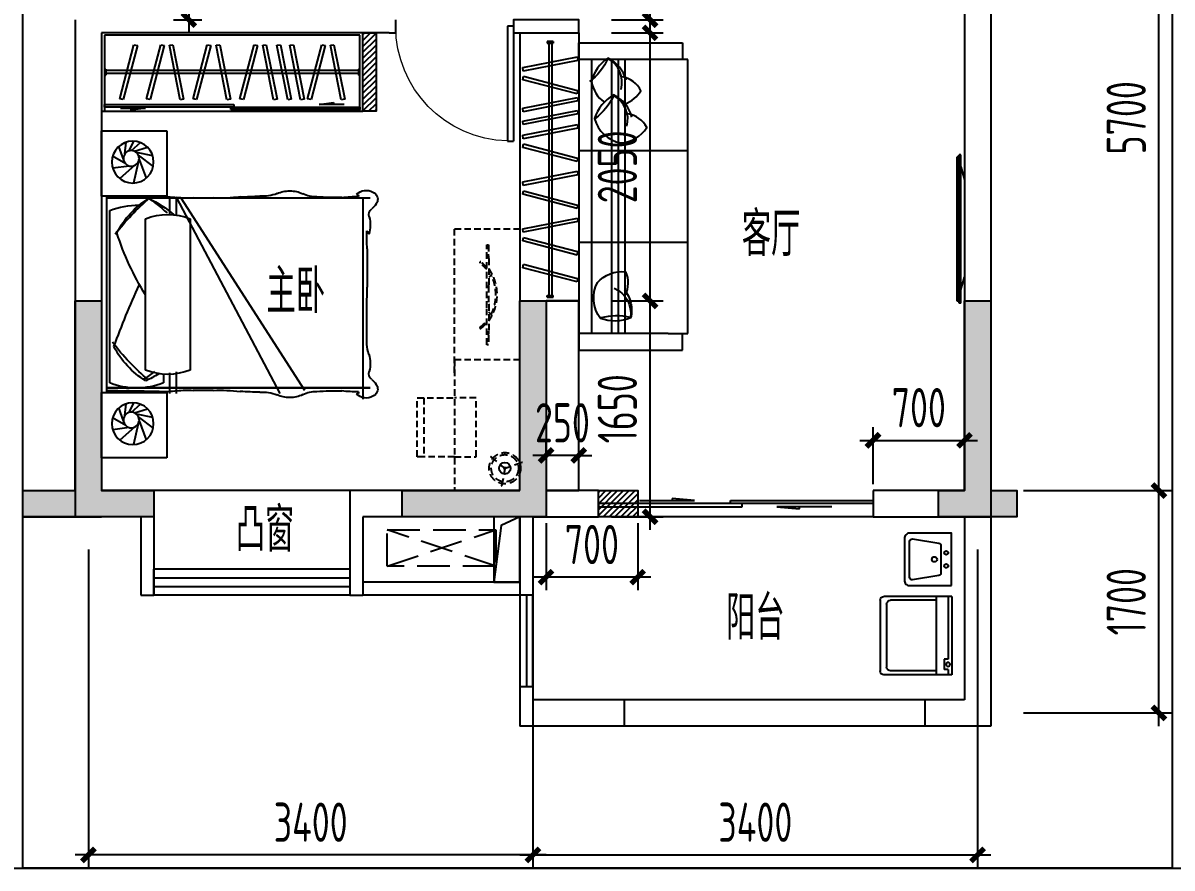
# Model space of a CAD drawing. Header units: millimetres. Extents: x -114775 to 80892, y -123028 to 12078.
# Drawn here: x -600 to 8186, y -20395 to -13935 of the extents above; entities that cross this region are included whole.
import ezdxf

# ---------------------------------------------------------------- set-up
doc = ezdxf.new("R2010")
doc.units = ezdxf.units.MM
doc.header["$LTSCALE"] = 1000
doc.linetypes.add('1', pattern=[0.375, 0.25, -0.125])
doc.linetypes.add('DASH', pattern=[0.35, 0.25, -0.1])
doc.layers.get('0').update_dxf_attribs({"linetype": 'CONTINUOUS'})
doc.layers.get('Defpoints').update_dxf_attribs({"color": 6, "linetype": 'CONTINUOUS'})
for name, color, linetype in [('!PboFF-Lamps', 9, 'CONTINUOUS'), ('0p-洞填充', 1, 'CONTINUOUS'), ('A-Lvtry', 5, 'CONTINUOUS'), ('A-洞口', 105, 'CONTINUOUS'), ('A-看线', 105, 'CONTINUOUS'), ('A-空调室外机', 5, 'DASH'), ('AE-FLOR', 151, 'CONTINUOUS'), ('DIM', 3, 'CONTINUOUS'), ('P-Furniture(活动家具)', 134, 'CONTINUOUS'), ('PUB_HATCH', 8, 'CONTINUOUS'), ('PUB_TEXT', 7, 'CONTINUOUS'), ('WALL', 2, 'CONTINUOUS'), ('WINDOW', 4, 'CONTINUOUS'), ('剪力墙', 6, 'CONTINUOUS'), ('家具', 8, 'CONTINUOUS'), ('栏杆', 142, 'CONTINUOUS')]:
    doc.layers.add(name, color=color, linetype=linetype)
doc.layers.add('A-FUR', color=8, linetype='CONTINUOUS', plot=False)
doc.styles.get("Standard").update_dxf_attribs({"font": 'tssdeng.shx', "bigfont": 'tssdchn.shx'})
doc.styles.add('ZZ', font='tssdeng.shx', dxfattribs={"width": 0.7, "bigfont": 'tssdchn.shx'})
doc.dimstyles.new('TSSD_100_100', dxfattribs={"dimtxt": 300, "dimasz": 100, "dimexe": 100, "dimexo": 250, "dimgap": 100, "dimtad": 1, "dimdec": 0, "dimzin": 0, "dimdsep": 46, "dimtxsty": 'ZZ', "dimblk": 'ARCHTICK', "dimcen": 0, "dimdle": 100, "dimclrd": 256, "dimclrt": 7, "dimadec": 0, "dimazin": 0, "dimtfac": 1, "dimtdec": 0, "dimtix": 1, "dimtmove": 2, "dimatfit": 3, "dimfxl": 0, "dimtolj": 1, "dimtzin": 0, "dimarcsym": 0})
pattern_1 = [(45, (-2408135.977, -1080309.134), (-22.4506403, 22.4506403), [])]

# ---------------------------------------------------------------- blocks, each defined once
blk = doc.blocks.new('u5g')
at = {"color": 8, "linetype": 'DASH', "ltscale": 20}
for p, q in [((28966, -300), (28976, -300)), ((28976, -300), (28976, -350)), ((30651, -300), (30641, -300)), ((30641, -300), (30641, -350)), ((28966, -350), (28976, -350)), ((30641, -312.5), (28976, -312.5)), ((30641, -337.5), (28976, -337.5)), ((30651, -350), (30641, -350))]:
    blk.add_line(p, q, dxfattribs=at)
at = {"color": 8, "ltscale": 20}
for p, q in [((30380.9, -595), (30476, -576.1)), ((30546.1, -595), (30380.9, -595)), ((30476, -576.1), (30476, -595)), ((29071, -623), (29236.1, -623)), ((29236.1, -623), (29141.1, -641.9)), ((29141.1, -641.9), (29141.1, -623))]:
    blk.add_line(p, q, dxfattribs=at)
at = {"linetype": 'DASH', "ltscale": 20}
for points in [[(30671, 0), (28946, 0), (28946, -650), (30671, -650)], [(28966, -595), (29818.5, -595), (29818.5, -615), (28966, -615)], [(29798.5, -615), (30651, -615), (30651, -635), (29798.5, -635)]]:
    blk.add_lwpolyline(points, close=True, dxfattribs=at)
blk.add_lwpolyline([(30651, -650), (30651, -20), (28966, -20), (28966, -650)], dxfattribs=at)
at = {"color": 8, "linetype": 'DASH', "ltscale": 20}
for points in [[(29066.6, -547.7), (29160.1, -99.8), (29183.1, -104.6), (29089.6, -552.5)], [(29243.3, -547.7), (29336.9, -99.8), (29359.9, -104.6), (29266.3, -552.5)], [(29464.6, -554.1), (29393.8, -102.1), (29417, -98.4), (29487.8, -550.4)], [(29550.7, -547.7), (29644.2, -99.8), (29667.2, -104.6), (29573.7, -552.5)], [(29773.7, -554.1), (29702.9, -102.1), (29726.1, -98.4), (29796.9, -550.4)], [(29859.8, -547.7), (29953.3, -99.8), (29976.3, -104.6), (29882.8, -552.5)], [(30081.1, -554.1), (30010.3, -102.1), (30033.5, -98.4), (30104.3, -550.4)], [(30174.3, -554.1), (30103.5, -102.1), (30126.7, -98.4), (30197.5, -550.4)], [(30259.9, -554.1), (30189.1, -102.1), (30212.3, -98.4), (30283.1, -550.4)], [(30306, -547.7), (30399.5, -99.8), (30422.5, -104.6), (30329, -552.5)], [(30527.3, -554.1), (30456.5, -102.1), (30479.7, -98.4), (30550.5, -550.4)]]:
    blk.add_lwpolyline(points, close=True, dxfattribs=at)
blk = doc.blocks.new('床-次')
for p, q in [((0, 1250), (-500, 1250)), ((-500, 1250), (-500, 750)), ((0, 750), (0, 1250)), ((-230.3, 1099.5), (-298, 1160.7)), ((-211.2, 1097.1), (-246.7, 1171.4)), ((-179.1, 1074.2), (-189.7, 1163.7)), ((-281.6, 1064.1), (-395.4, 976.5)), ((-264.8, 1087), (-391.3, 1061.6)), ((-251.5, 1094.8), (-351.2, 1125.9)), ((-185.3, 997.5), (-85.7, 1056.5)), ((-168.5, 1032.8), (-133.7, 1131.8)), ((-287.6, 1032.1), (-341.4, 888.3)), ((-279.8, 1009.2), (-244.4, 851.5)), ((-253.8, 985.3), (-140.1, 886)), ((-212.8, 981.5), (-86.3, 964.7)), ((-40, 738.5), (-2054.4, 738.5)), ((-40, 738.5), (-2054.4, 738.5)), ((-1999.7, 738.5), (-1999.7, -801.2)), ((-608.2, 738.5), (-1552.4, -732.5)), ((-575.1, 738.5), (-1363.6, -758.2)), ((-570.6, 738.5), (-570.6, 606)), ((-519.8, 738.5), (-519.8, 615.5)), ((-500, 750), (0, 750)), ((-40, -750), (-40, 750)), ((-40, 750), (0, 750)), ((0, 750), (0, -750)), ((-63, -675.7), (-63, 640.9)), ((-678.3, 577.3), (-678.3, -578.2)), ((-336.3, -578.2), (-336.3, 577.3)), ((-570.6, -590.9), (-570.6, -758.2)), ((-519.8, -600.4), (-519.8, -758.2)), ((-473.4, -610.8), (-473.4, -675.7)), ((-40, -711.5), (-2054.4, -711.5)), ((-40, -715.5), (-2054.4, -715.5)), ((0, -750), (-500, -750)), ((-500, -750), (-500, -1250)), ((0, -750), (-40, -750)), ((0, -1250), (0, -750)), ((-251.5, -905.2), (-351.2, -874.1)), ((-230.3, -900.5), (-298, -839.3)), ((-211.2, -902.9), (-246.7, -828.6)), ((-179.1, -925.8), (-189.7, -836.3)), ((-168.5, -967.2), (-133.7, -868.2)), ((-281.6, -935.9), (-395.4, -1023.5)), ((-264.8, -913), (-391.3, -938.4)), ((-185.3, -1002.5), (-85.7, -943.5)), ((-287.6, -967.9), (-341.4, -1111.7)), ((-279.8, -990.8), (-244.4, -1148.5)), ((-253.8, -1014.7), (-140.1, -1114)), ((-212.8, -1018.5), (-86.3, -1035.3)), ((-500, -1250), (0, -1250))]:
    blk.add_line(p, q)
for centre, radius in [((-239.3, 1011.5), 160), ((-228.1, 1039.5), 60), ((-239.3, -988.5), 160), ((-228.1, -960.5), 60)]:
    blk.add_circle(centre, radius)
for centre, radius, start, end in [((-2025.4, 689.2), 106, 45.78413, 118.72126), ((-1447.1, 581), 209.9, 87.96316, 116.12762), ((-1430.8, 599), 192, 63.04698, 92.64916), ((-2050.6, 726), 61.8, 114.65516, 197.05817), ((-1983, 763.6), 138.4, 203.70607, 231.95597), ((-1950.6, 749.2), 16, 93.39574, 183.44183), ((-1965.7, -466.9), 1215.2, 83.96781, 90.04075), ((-1770.2, 1899.8), 1160.2, 266.64954, 276.11997), ((-1636.1, 955.2), 209.3, 267.15615, 297.45765), ((-1225.8, 1105.3), 355.3, 250.60635, 272.32801), ((-1221.3, -1525.3), 2275.6, 85.96877, 89.74947), ((-909.2, 2045.3), 1309.4, 263.33019, 272.35813), ((-778.2, -773.7), 1512.6, 87.0776, 92.9224), ((-655.9, 1541.2), 805.5, 266.782, 275.59148), ((-480.7, 163.8), 583.8, 86.03666, 99.53314), ((-58.4, 47), 749.3, 113.83469, 131.46224), ((532.5, -530), 1548.8, 124.57489, 131.88808), ((-774.9, -20652.4), 21401.2, 88.49238, 89.10433), ((-1546.8, -636.7), 1810.6, 37.31306, 49.42063), ((-689.8, 185.7), 637.9, 26.40883, 59.00025), ((-160, -2198.1), 2939.9, 87.66163, 91.01156), ((-2098.3, 610.2), 53.6, 340.23108, 55.86441), ((-268.2, 142.5), 539, 67.62117, 92.10241), ((-1819.9, 531), 236, 164.99871, 197.18078), ((-507.3, 161.9), 449.1, 67.62117, 112.37883), ((-2002.9, 452.2), 43.4, 129.07345, 167.94605), ((-2962.5, 430.3), 933.9, 354.95264, 3.41649), ((-2185.6, 1136.9), 2172.2, 328.3558, 342.10444), ((5743.4, 272.5), 7776, 179.44258, 181.07566), ((-1219.9, 79.3), 812.7, 176.67233, 181.72422), ((-9950.5, -199.5), 7922.3, 358.6733, 1.8401), ((-7673.2, -3224.4), 8087.9, 20.45865, 24.04845), ((-2329.2, -362.3), 299.6, 341.30518, 356.04213), ((-1523.8, 732.7), 1810.6, 309.96455, 322.68694), ((-666.8, -113.7), 637.9, 300.99975, 333.59117), ((-1819.9, -528), 236, 162.81922, 195.00129), ((-2098.3, -607.2), 53.6, 304.13559, 19.76892), ((-507.3, -162.9), 449.1, 247.62117, 292.37883), ((-35.4, 25), 749.3, 237.46377, 246.16531), ((555.5, 626), 1548.8, 231.63721, 235.42511), ((-1983, -760.6), 138.4, 128.04403, 156.29393), ((-268.2, -177.3), 539, 247.62117, 292.37883), ((-2050.6, -723), 61.8, 162.94183, 245.34484), ((-2025.4, -686.2), 106, 241.27874, 314.21587), ((-1950.6, -746.2), 16, 176.55817, 266.60426), ((-1965.7, 469.9), 1215.2, 269.95925, 276.03219), ((-1770.2, -1896.8), 1160.2, 83.88003, 93.35046), ((-1636.1, -952.2), 209.3, 62.54235, 92.84385), ((-1447.1, -578), 209.9, 243.87238, 272.03684), ((-1430.8, -596), 192, 267.35084, 296.95302), ((-1225.8, -1102.3), 355.3, 87.67199, 109.39365), ((-1221.3, 1528.3), 2275.6, 270.25053, 274.03123), ((-909.2, -2042.3), 1309.4, 87.64187, 96.66981), ((-778.2, 776.7), 1512.6, 267.0776, 272.9224), ((-655.9, -1538.2), 805.5, 84.40852, 93.218), ((-480.7, -160.8), 583.8, 260.46686, 273.96334), ((-774.9, 20655.4), 21401.2, 270.89567, 271.50762), ((-160, 2201.1), 2939.9, 268.98844, 272.33837)]:
    blk.add_arc(centre, radius, start, end)
at = {"text_generation_flag": 4, "width": 0.8, "flags": 9}
for tag, p in [('XSIZE', (-239.3, 1011.5)), ('YSIZE', (-239.3, 1011.5)), ('XSIZE', (-239.3, -988.5)), ('YSIZE', (-239.3, -988.5))]:
    blk.add_attdef(tag, p, '', height=0.5, rotation=180, dxfattribs=at)
blk = doc.blocks.new('ktswaj')
at = {"linetype": 'DASH'}
blk.add_lwpolyline([(15990.1, 179082.6), (15990.1, 178253.3), (16268.4, 178253.3), (16268.4, 179082.6)], close=True, dxfattribs=at)
for points in [[(15990.1, 179082.6), (16268.4, 178253.3)], [(15990.1, 178253.3), (16268.4, 179082.6)]]:
    blk.add_lwpolyline(points, dxfattribs=at)
blk = doc.blocks.new('32Y54')
at = {"linetype": 'DASH', "ltscale": 20}
for p, q in [((-6926.5, 151563.5), (-6926.5, 152666.1)), ((-6911.2, 152666.1), (-6926.5, 152666.1)), ((-6911.2, 151548.5), (-6911.2, 152682.5)), ((-6911.2, 151548.5), (-6911.2, 152682.5)), ((-6896.2, 152682.5), (-6911.2, 152682.5)), ((-6896.2, 151548.5), (-6896.2, 152682.5)), ((-6896.2, 152590), (-6868.9, 152491.4)), ((-6868.9, 152491.4), (-6868.9, 151747.1)), ((-6896.2, 151648.5), (-6868.9, 151747.1)), ((-6896.2, 151548.5), (-6911.2, 151548.5))]:
    blk.add_line(p, q, dxfattribs=at)
at = {"linetype": 'ByBlock', "ltscale": 20}
blk.add_line((-6911.2, 151563.5), (-6926.5, 151563.5), dxfattribs=at)
blk = doc.blocks.new('__附着_A10-SGT-95户型_TEN24QEP_设计区$0$A-Toilet-9')
for p, q in [((-270, 550), (270, 550)), ((-300, 0), (-300, 520)), ((-270, 120), (-270, 470)), ((-240, 500), (240, 500)), ((270, 120), (270, 470)), ((300, 0), (300, 520)), ((-300, 120), (300, 120)), ((-300, 30), (180, 30)), ((-300, 0), (300, 0)), ((180, 60), (260, 60)), ((180, 30), (180, 60)), ((260, 30), (260, 60)), ((260, 30), (300, 30))]:
    blk.add_line(p, q)
blk.add_circle((220, 30), 15)
for centre, start, end in [((-270, 520), 90, 180), ((270, 520), 0, 90), ((-240, 470), 90, 180), ((240, 470), 0, 90)]:
    blk.add_arc(centre, 30, start, end)
blk = doc.blocks.new('__附着_A10-SGT-95户型_TEN24QEP_设计区$0$A-Kitchen-9')
at = {"ltscale": 0.6}
blk.add_line((400, -320), (400, 0), dxfattribs=at)
blk.add_lwpolyline([(400, 0), (0, 0), (0, -320, 0.414214), (40, -360), (360, -360, 0.414214), (400, -320)], format="xyb", dxfattribs=at)
blk.add_lwpolyline([(400, 0), (0, 0), (0, -320, 0.414214), (40, -360), (360, -360, 0.414214), (400, -320)], format="xyb", dxfattribs=at)
blk.add_lwpolyline([(322.8, -96.7), (356.1, -296.7, -0.463455), (336.4, -320), (63.6, -320, -0.463455), (43.9, -296.7), (77.2, -96.7, -0.366629), (96.9, -80), (303.1, -80, -0.366629)], format="xyb", close=True, dxfattribs=at)
blk.add_lwpolyline([(322.8, -96.7), (356.1, -296.7, -0.463455), (336.4, -320), (63.6, -320, -0.463455), (43.9, -296.7), (77.2, -96.7, -0.366629), (96.9, -80), (303.1, -80, -0.366629)], format="xyb", close=True, dxfattribs=at)
for centre, radius in [((150, -40), 15), ((250, -40), 15), ((200, -130), 20)]:
    blk.add_circle(centre, radius, dxfattribs=at)
blk = doc.blocks.new('$DorLib2D$00000131')
at = {"color": 0, "linetype": 'Continuous'}
for p, q in [((0.15, 0.125), (0.2319, 0.1973)), ((0.2319, 0.1973), (0.2319, 0.125)), ((-0.5, 0.125), (-0.5, 0)), ((0.0192, 0.125), (-0.5, 0.125)), ((0.0192, 0), (0.0192, 0.125)), ((0.35, 0.125), (0.15, 0.125)), ((-0.5, 0), (0.0192, 0)), ((-0.024, 0), (0.5, 0)), ((-0.024, -0.125), (-0.024, 0)), ((0.5, 0), (0.5, -0.125)), ((-0.35, -0.125), (-0.15, -0.125)), ((-0.2319, -0.1973), (-0.2319, -0.125)), ((-0.15, -0.125), (-0.2319, -0.1973)), ((0.5, -0.125), (-0.024, -0.125))]:
    blk.add_line(p, q, dxfattribs=at)
blk = doc.blocks.new('$TCHSYS$WIN2D')
for p, q in [((-0.5, 0.5), (0.5, 0.5)), ((-0.5, 0.5), (-0.5, -0.5)), ((0.5, 0.5), (0.5, -0.5)), ((0.5, 0.1667), (-0.5, 0.1667)), ((0.5, -0.1667), (-0.5, -0.1667)), ((-0.5, -0.5), (0.5, -0.5))]:
    blk.add_line(p, q)
blk = doc.blocks.new('$DorLib2D$00000001')
for p, q in [((0.45, 0.975), (0.5, 0.975)), ((0.45, 0), (0.45, 0.975)), ((0.5, 0), (0.5, 0.975)), ((0.5, 0), (0.45, 0))]:
    blk.add_line(p, q)
at = {"lineweight": 13}
blk.add_arc((0.475, 0), 0.975, 91.46928, 180, dxfattribs=at)
blk = doc.blocks.new('!pboFF-Reading lamp-H_W_L-T-01')
at = {"linetype": '1', "ltscale": 0.2}
blk.add_wipeout([(-78.8, -61.6), (-75.8, -65.2), (-74.1, -67.1), (-71.9, -69.5), (-70.1, -71.3), (-67.4, -73.9), (-65.5, -75.5), (-63.7, -77.1), (-54.2, -84), (-54.2, -84), (-40.3, -91.5), (-33.3, -94.3), (-25.5, -96.7), (-18, -98.4), (-9.2, -99.6), (0, -100), (7.1, -99.7), (17.7, -98.4), (26.7, -96.4), (34.7, -93.8), (42.5, -90.5), (50.8, -86.1), (58.1, -81.4), (69.1, -72.3), (74.8, -66.4), (79.3, -61), (85.6, -51.7), (92.7, -37.5), (95.8, -28.6), (97.4, -22.7), (99.6, -9.4), (100, 0), (99.5, 9.8), (97.8, 20.9), (95.5, 29.8), (92.5, 38.1), (89.1, 45.4), (79.4, 60.8), (68.7, 72.6), (61.2, 79.1), (50.8, 86.1), (36.9, 92.9), (28.1, 96), (16.5, 98.6), (9.6, 99.5), (-13.9, 99), (-21.4, 97.7), (-21.4, 97.7), (-32.7, 94.5), (-40.5, 91.4), (-49, 87.2), (-54.1, 84.1), (-62.7, 77.9), (-77, 63.8), (-82.8, 56), (-87, 49.3), (-90.6, 42.3), (-94.5, 32.8), (-97.9, 20.6), (-99.7, 7.4), (-100, 0), (-99.3, -12), (-98.4, -18), (-96.4, -26.5), (-93.7, -35), (-89.1, -45.4)], dxfattribs=at).dxf.layer = '家具'
at = {"layer": '!PboFF-Lamps'}
blk.add_circle((0, 0), 36.7, dxfattribs=at)
at = {"layer": '家具', "linetype": '1', "ltscale": 0.2}
for p, q in [((4.4, -7.7), (-62, 107.4)), ((4.4, 7.7), (-61.5, -106.5)), ((-8.9, 0), (123.2, 0))]:
    blk.add_line(p, q, dxfattribs=at)
at = {"layer": '家具', "const_width": 4.44}
for points in [[(-47.8, 82.8), (-61.4, 106.3)], [(94.8, 0), (121.9, 0)], [(-47.3, -81.9), (-60.8, -105.4)]]:
    blk.add_lwpolyline(points, dxfattribs=at)
at = {"layer": '家具', "linetype": '1', "ltscale": 0.2}
for radius in [100, 86.7]:
    blk.add_circle((0, 0), radius, dxfattribs=at)
blk = doc.blocks.new('_ArchTick')
at = {"color": 0, "linetype": 'ByBlock', "const_width": 0.4}
blk.add_lwpolyline([(-0.5, -0.5), (0.5, 0.5)], dxfattribs=at)
blk = doc.blocks.new('*D69')
at = {"layer": '0p-洞填充', "color": 0, "lineweight": -2}
for p, q in [((3400, -17758.9), (3400, -18272.2)), ((4100.5, -17758.9), (4100.5, -18272.2))]:
    blk.add_line(p, q, dxfattribs=at)
at = {"layer": '0p-洞填充', "lineweight": -2}
blk.add_line((4200.5, -18172.2), (3300, -18172.2), dxfattribs=at)
at = {"layer": 'Defpoints', "color": 0}
for p in [(3400, -17508.9), (4100.5, -17508.9), (3400, -18172.2)]:
    blk.add_point(p, dxfattribs=at)
at = {"layer": '0p-洞填充', "lineweight": -2, "xscale": 100, "yscale": 100, "zscale": 100, "rotation": 180}
blk.add_blockref('_ArchTick', (3400, -18172.2), dxfattribs=at)
at = {"layer": '0p-洞填充', "lineweight": -2, "xscale": 100, "yscale": 100, "zscale": 100}
blk.add_blockref('_ArchTick', (4100.5, -18172.2), dxfattribs=at)
at = {"layer": '0p-洞填充', "color": 7, "insert": (3750.2, -17922.2), "char_height": 300, "attachment_point": 5, "style": 'ZZ'}
blk.add_mtext('\\A1;700', dxfattribs=at)
blk = doc.blocks.new('*D70')
at = {"layer": '0p-洞填充', "color": 0, "lineweight": -2}
for p, q in [((5900, -17459.8), (5900, -17025.8)), ((6600, -17459.8), (6600, -17025.8))]:
    blk.add_line(p, q, dxfattribs=at)
at = {"layer": '0p-洞填充', "lineweight": -2}
blk.add_line((5800, -17125.8), (6700, -17125.8), dxfattribs=at)
at = {"layer": 'Defpoints', "color": 0}
for p in [(6600, -17125.8), (5900, -17709.8), (6600, -17709.8)]:
    blk.add_point(p, dxfattribs=at)
at = {"layer": '0p-洞填充', "lineweight": -2, "xscale": 100, "yscale": 100, "zscale": 100, "rotation": 180}
blk.add_blockref('_ArchTick', (5900, -17125.8), dxfattribs=at)
at = {"layer": '0p-洞填充', "lineweight": -2, "xscale": 100, "yscale": 100, "zscale": 100}
blk.add_blockref('_ArchTick', (6600, -17125.8), dxfattribs=at)
at = {"layer": '0p-洞填充', "color": 7, "insert": (6250, -16875.8), "char_height": 300, "attachment_point": 5, "style": 'ZZ'}
blk.add_mtext('\\A1;700', dxfattribs=at)
blk = doc.blocks.new('*D71')
at = {"layer": 'Defpoints', "color": 0}
for p in [(3650, -16059.8), (4195.2, -16059.8), (3650, -17709.8)]:
    blk.add_point(p, dxfattribs=at)
at = {"layer": 'DIM', "lineweight": -2}
blk.add_line((4195.2, -17809.8), (4195.2, -15959.8), dxfattribs=at)
at = {"layer": 'DIM', "color": 0, "lineweight": -2}
for p, q in [((3900, -16059.8), (4295.2, -16059.8)), ((3900, -17709.8), (4295.2, -17709.8))]:
    blk.add_line(p, q, dxfattribs=at)
at = {"layer": 'DIM', "lineweight": -2, "xscale": 100, "yscale": 100, "zscale": 100}
for p, rotation in [((4195.2, -16059.8), 90), ((4195.2, -17709.8), 270)]:
    blk.add_blockref('_ArchTick', p, dxfattribs=dict(at, rotation=rotation))
at = {"layer": 'DIM', "color": 7, "insert": (3945.2, -16884.8), "char_height": 300, "attachment_point": 5, "rotation": 90, "style": 'ZZ'}
blk.add_mtext('\\A1;1650', dxfattribs=at)
blk = doc.blocks.new('*D73')
at = {"layer": 'Defpoints', "color": 0}
for p in [(-100, -17709.8), (3300, -17709.8), (-100, -20295.5)]:
    blk.add_point(p, dxfattribs=at)
at = {"layer": 'DIM', "color": 0, "lineweight": -2}
for p, q in [((-100, -17959.8), (-100, -20395.5)), ((3300, -17959.8), (3300, -20395.5))]:
    blk.add_line(p, q, dxfattribs=at)
at = {"layer": 'DIM', "lineweight": -2}
blk.add_line((3400, -20295.5), (-200, -20295.5), dxfattribs=at)
at = {"layer": 'DIM', "lineweight": -2, "xscale": 100, "yscale": 100, "zscale": 100, "rotation": 180}
blk.add_blockref('_ArchTick', (-100, -20295.5), dxfattribs=at)
at = {"layer": 'DIM', "lineweight": -2, "xscale": 100, "yscale": 100, "zscale": 100}
blk.add_blockref('_ArchTick', (3300, -20295.5), dxfattribs=at)
at = {"layer": 'DIM', "color": 7, "insert": (1600, -20045.5), "char_height": 300, "attachment_point": 5, "style": 'ZZ'}
blk.add_mtext('\\A1;3400', dxfattribs=at)
blk = doc.blocks.new('*D74')
at = {"layer": 'Defpoints', "color": 0}
for p in [(3300, -17709.8), (6700, -17709.8), (6700, -20295.5)]:
    blk.add_point(p, dxfattribs=at)
at = {"layer": 'DIM', "color": 0, "lineweight": -2}
for p, q in [((3300, -17959.8), (3300, -20395.5)), ((6700, -17959.8), (6700, -20395.5))]:
    blk.add_line(p, q, dxfattribs=at)
at = {"layer": 'DIM', "lineweight": -2}
blk.add_line((3200, -20295.5), (6800, -20295.5), dxfattribs=at)
at = {"layer": 'DIM', "lineweight": -2, "xscale": 100, "yscale": 100, "zscale": 100, "rotation": 180}
blk.add_blockref('_ArchTick', (3300, -20295.5), dxfattribs=at)
at = {"layer": 'DIM', "lineweight": -2, "xscale": 100, "yscale": 100, "zscale": 100}
blk.add_blockref('_ArchTick', (6700, -20295.5), dxfattribs=at)
at = {"layer": 'DIM', "color": 7, "insert": (5000, -20045.5), "char_height": 300, "attachment_point": 5, "style": 'ZZ'}
blk.add_mtext('\\A1;3400', dxfattribs=at)
blk = doc.blocks.new('*D75')
at = {"layer": 'Defpoints', "color": 0}
for p in [(6800, -17509.8), (8086.5, -17509.8), (6800, -19209.8)]:
    blk.add_point(p, dxfattribs=at)
at = {"layer": 'DIM', "lineweight": -2}
blk.add_line((8086.5, -19309.8), (8086.5, -17409.8), dxfattribs=at)
at = {"layer": 'DIM', "color": 0, "lineweight": -2}
for p, q in [((7050, -17509.8), (8186.5, -17509.8)), ((7050, -19209.8), (8186.5, -19209.8))]:
    blk.add_line(p, q, dxfattribs=at)
at = {"layer": 'DIM', "lineweight": -2, "xscale": 100, "yscale": 100, "zscale": 100}
for p, rotation in [((8086.5, -17509.8), 90), ((8086.5, -19209.8), 270)]:
    blk.add_blockref('_ArchTick', p, dxfattribs=dict(at, rotation=rotation))
at = {"layer": 'DIM', "color": 7, "insert": (7836.5, -18359.8), "char_height": 300, "attachment_point": 5, "rotation": 90, "style": 'ZZ'}
blk.add_mtext('\\A1;1700', dxfattribs=at)
blk = doc.blocks.new('*D76')
at = {"layer": 'Defpoints', "color": 0}
for p in [(6800, -11809.8), (8086.5, -11809.8), (6800, -17509.8)]:
    blk.add_point(p, dxfattribs=at)
at = {"layer": 'DIM', "lineweight": -2}
blk.add_line((8086.5, -17609.8), (8086.5, -11709.8), dxfattribs=at)
at = {"layer": 'DIM', "color": 0, "lineweight": -2}
for p, q in [((7050, -11809.8), (8186.5, -11809.8)), ((7050, -17509.8), (8186.5, -17509.8))]:
    blk.add_line(p, q, dxfattribs=at)
at = {"layer": 'DIM', "lineweight": -2, "xscale": 100, "yscale": 100, "zscale": 100}
for p, rotation in [((8086.5, -11809.8), 90), ((8086.5, -17509.8), 270)]:
    blk.add_blockref('_ArchTick', p, dxfattribs=dict(at, rotation=rotation))
at = {"layer": 'DIM', "color": 7, "insert": (7836.5, -14659.8), "char_height": 300, "attachment_point": 5, "rotation": 90, "style": 'ZZ'}
blk.add_mtext('\\A1;5700', dxfattribs=at)
blk = doc.blocks.new('*D65')
at = {"layer": 'Defpoints', "color": 0}
for p in [(300, -13009.8), (300, -13909.8), (667.9, -13909.8)]:
    blk.add_point(p, dxfattribs=at)
at = {"layer": 'DIM', "lineweight": -2}
blk.add_line((667.9, -12909.8), (667.9, -14009.8), dxfattribs=at)
at = {"layer": 'DIM', "color": 0, "lineweight": -2}
for p, q in [((550, -13009.8), (767.9, -13009.8)), ((550, -13909.8), (767.9, -13909.8))]:
    blk.add_line(p, q, dxfattribs=at)
at = {"layer": 'DIM', "lineweight": -2, "xscale": 100, "yscale": 100, "zscale": 100}
for p, rotation in [((667.9, -13009.8), 90), ((667.9, -13909.8), 270)]:
    blk.add_blockref('_ArchTick', p, dxfattribs=dict(at, rotation=rotation))
at = {"layer": 'DIM', "color": 7, "insert": (417.9, -13459.8), "char_height": 300, "attachment_point": 5, "rotation": 90, "style": 'ZZ'}
blk.add_mtext('\\A1;900', dxfattribs=at)
blk = doc.blocks.new('A$C21E94EC7')
at = {"layer": 'P-Furniture(活动家具)', "color": 134, "ltscale": 2}
for p, q in [((-1175, 835), (-1175, 41.6)), ((-1048, 835), (-1175, 835)), ((-1048, 254), (-1048, 835)), ((1048, 835), (-1048, 835)), ((1048, 254), (1048, 835)), ((1048, 835), (1175, 835)), ((1175, 835), (1175, 41.6)), ((1175, 835), (1175, 41.6)), ((1048, 738.6), (-1048, 738.6)), ((-1048, 152.4), (-1048, 254)), ((1048, 152.4), (1048, 254)), ((-1048, 152.4), (-1048, 0)), ((1048, 0), (1048, 152.4)), ((-1175, 41.6), (-1048, 41.6)), ((-1048, 0), (1048, 0)), ((965.8, 0), (965.8, 0)), ((965.8, 0), (965.8, 0)), ((965.8, 0), (965.8, 0)), ((1175, 41.6), (1048, 41.6))]:
    blk.add_line(p, q, dxfattribs=at)
at = {"layer": 'P-Furniture(活动家具)', "color": 251, "ltscale": 2}
for p, q in [((-348.2, 835), (-348.2, 0)), ((350.8, 835), (350.8, 0)), ((-1048, 581.2), (1048, 581.2)), ((-1048, 530.4), (1048, 530.4)), ((-1048, 479.6), (1048, 479.6))]:
    blk.add_line(p, q, dxfattribs=at)
at = {"layer": 'P-Furniture(活动家具)', "color": 251}
for points in [[(-714.1, 485.7, -0.232884), (-929.1, 438, -0.184752), (-932.5, 669.3, -0.286563), (-658.2, 692.4, -0.237978), (-575.7, 477.6, -0.243587), (-754.2, 484, 4.263709)], [(606.1, 429.4, 0.232884), (776.2, 569.1, 0.184752), (596.3, 714.5, 0.286563), (408.9, 512.9, 0.237978), (527, 315.5, 0.243587), (632.1, 459.9, -4.263709)], [(888, 473.6, 0.232884), (1058.2, 613.3, 0.195776), (878.3, 736.9, 0.210232), (721.7, 639, 0.196998)], [(708.5, 480.3, 0.157496), (808.9, 359.7, 0.243587), (914.1, 504.1)]]:
    blk.add_lwpolyline(points, format="xyb", dxfattribs=at)
at = {"layer": 'P-Furniture(活动家具)', "color": 251, "linetype": 'ByBlock'}
for points in [[(537.1, 467.3, 0.343333), (772.2, 567.6, -0.126408), (596.8, 708.9, 5.969376)], [(819.1, 511.5, 0.343333), (1054.1, 611.8, -0.126408), (878.7, 753.1, 5.969376)], [(-701.4, 563.4, -0.343333), (-925.4, 440.3, 0.126408), (-928.3, 665.5, -5.969376)]]:
    blk.add_lwpolyline(points, format="xyb", dxfattribs=at)
blk = doc.blocks.new('*D81')
at = {"layer": 'Defpoints', "color": 0}
for p in [(3650, -13009.8), (4195.2, -13009.8), (3650, -13909.8)]:
    blk.add_point(p, dxfattribs=at)
at = {"layer": 'DIM', "lineweight": -2}
blk.add_line((4195.2, -14009.8), (4195.2, -12909.8), dxfattribs=at)
at = {"layer": 'DIM', "color": 0, "lineweight": -2}
for p, q in [((3900, -13009.8), (4295.2, -13009.8)), ((3900, -13909.8), (4295.2, -13909.8))]:
    blk.add_line(p, q, dxfattribs=at)
at = {"layer": 'DIM', "lineweight": -2, "xscale": 100, "yscale": 100, "zscale": 100}
for p, rotation in [((4195.2, -13009.8), 90), ((4195.2, -13909.8), 270)]:
    blk.add_blockref('_ArchTick', p, dxfattribs=dict(at, rotation=rotation))
at = {"layer": 'DIM', "color": 7, "insert": (3945.2, -13459.8), "char_height": 300, "attachment_point": 5, "rotation": 90, "style": 'ZZ'}
blk.add_mtext('\\A1;900', dxfattribs=at)
blk = doc.blocks.new('*D83')
at = {"layer": 'Defpoints', "color": 0}
for p in [(3650, -14009.8), (4195.2, -14009.8), (3650, -16059.8)]:
    blk.add_point(p, dxfattribs=at)
at = {"layer": 'DIM', "lineweight": -2}
blk.add_line((4195.2, -16159.8), (4195.2, -13909.8), dxfattribs=at)
at = {"layer": 'DIM', "color": 0, "lineweight": -2}
for p, q in [((3900, -14009.8), (4295.2, -14009.8)), ((3900, -16059.8), (4295.2, -16059.8))]:
    blk.add_line(p, q, dxfattribs=at)
at = {"layer": 'DIM', "lineweight": -2, "xscale": 100, "yscale": 100, "zscale": 100}
for p, rotation in [((4195.2, -14009.8), 90), ((4195.2, -16059.8), 270)]:
    blk.add_blockref('_ArchTick', p, dxfattribs=dict(at, rotation=rotation))
at = {"layer": 'DIM', "color": 7, "insert": (3945.2, -15034.8), "char_height": 300, "attachment_point": 5, "rotation": 90, "style": 'ZZ'}
blk.add_mtext('\\A1;2050', dxfattribs=at)
blk = doc.blocks.new('*D84')
at = {"layer": 'Defpoints', "color": 0}
for p in [(3400, -17241.4), (3400, -17509.8), (3650, -17509.8)]:
    blk.add_point(p, dxfattribs=at)
at = {"layer": 'DIM', "color": 0, "lineweight": -2}
for p, q in [((3400, -17259.8), (3400, -17141.4)), ((3650, -17259.8), (3650, -17141.4))]:
    blk.add_line(p, q, dxfattribs=at)
at = {"layer": 'DIM', "lineweight": -2}
for p, q in [((3400, -17241.4), (3300, -17241.4)), ((3650, -17241.4), (3400, -17241.4)), ((3650, -17241.4), (3750, -17241.4))]:
    blk.add_line(p, q, dxfattribs=at)
at = {"layer": 'DIM', "lineweight": -2, "xscale": 100, "yscale": 100, "zscale": 100}
blk.add_blockref('_ArchTick', (3400, -17241.4), dxfattribs=at)
at = {"layer": 'DIM', "lineweight": -2, "xscale": 100, "yscale": 100, "zscale": 100, "rotation": 180}
blk.add_blockref('_ArchTick', (3650, -17241.4), dxfattribs=at)
at = {"layer": 'DIM', "color": 7, "insert": (3525, -16991.4), "char_height": 300, "attachment_point": 5, "style": 'ZZ'}
blk.add_mtext('\\A1;250', dxfattribs=at)

msp = doc.modelspace()

# ---------------------------------------------------------------- hatches: boundary and pattern name
at = {"layer": '0p-洞填充'}
h = msp.add_hatch(dxfattribs=at)
h.set_pattern_fill('ANSI31', color=256, scale=10)
h.set_pattern_definition(pattern_1)
h.paths.add_polyline_path([(2000, -14609.8), (2099.8, -14609.8), (2099.8, -14009.8), (2000, -14009.8)])
h = msp.add_hatch(dxfattribs=at)
h.set_pattern_fill('ANSI31', color=256, scale=10)
h.set_pattern_definition(pattern_1)
h.paths.add_polyline_path([(3800, -17509.8), (4100.5, -17509.8), (4100.5, -17709.8), (3800, -17709.8)])
at = {"layer": 'PUB_HATCH'}
for points in [[(-600, -17709.8), (-600, -17509.8), (-200, -17509.8), (-200, -16059.8), (0, -16059.8), (0, -17509.8), (400, -17509.8), (400, -17709.8)], [(6400, -17709.8), (6400, -17509.8), (6600, -17509.8), (6600, -16059.8), (6800, -16059.8), (6800, -17509.8), (7000, -17509.8), (7000, -17709.8)]]:
    msp.add_hatch(color=256, dxfattribs=at).paths.add_polyline_path(points)

# ---------------------------------------------------------------- linework, layer by layer
at = {"color": 8, "linetype": 'DASH', "ltscale": 20}
for p, q in [((3408.3, -14077.4), (3408.3, -14089)), ((3408.3, -14089), (3454.5, -14089)), ((3419.9, -14089), (3419.9, -16019.4)), ((3442.9, -14089), (3442.9, -16019.4)), ((3454.5, -14077.4), (3454.5, -14089)), ((3222.3, -14276.1), (3639.5, -14194)), ((3642.8, -14220.9), (3225.6, -14303)), ((3639.5, -14194), (3642.8, -14220.9)), ((3225.6, -14303), (3222.3, -14276.1)), ((3223.5, -14369), (3228, -14342.4)), ((3636.9, -14477.4), (3223.5, -14369)), ((3228, -14342.4), (3641.4, -14450.8)), ((3641.4, -14450.8), (3636.9, -14477.4)), ((3222.3, -14586.1), (3639.5, -14504)), ((3642.8, -14530.9), (3225.6, -14613)), ((3639.5, -14504), (3642.8, -14530.9)), ((3225.6, -14613), (3222.3, -14586.1)), ((3222.3, -14685.3), (3639.5, -14603.3)), ((3642.8, -14630.2), (3225.6, -14712.2)), ((3639.5, -14603.3), (3642.8, -14630.2)), ((3225.6, -14712.2), (3222.3, -14685.3)), ((3222.3, -14793.4), (3639.5, -14711.3)), ((3642.8, -14738.2), (3225.6, -14820.3)), ((3639.5, -14711.3), (3642.8, -14738.2)), ((3225.6, -14820.3), (3222.3, -14793.4)), ((3223.5, -14886.3), (3228, -14859.7)), ((3636.9, -14994.7), (3223.5, -14886.3)), ((3228, -14859.7), (3641.4, -14968.1)), ((3641.4, -14968.1), (3636.9, -14994.7)), ((3222.3, -15149.8), (3639.5, -15067.7)), ((3642.8, -15094.6), (3225.6, -15176.7)), ((3639.5, -15067.7), (3642.8, -15094.6)), ((3225.6, -15176.7), (3222.3, -15149.8)), ((3223.5, -15244.7), (3228, -15218)), ((3636.9, -15353.1), (3223.5, -15244.7)), ((3228, -15218), (3641.4, -15326.5)), ((3641.4, -15326.5), (3636.9, -15353.1)), ((3222.3, -15508.1), (3639.5, -15426.1)), ((3642.8, -15453), (3225.6, -15535)), ((3639.5, -15426.1), (3642.8, -15453)), ((3225.6, -15535), (3222.3, -15508.1)), ((3223.5, -15601.1), (3228, -15574.4)), ((3636.9, -15709.5), (3223.5, -15601.1)), ((3228, -15574.4), (3641.4, -15682.8)), ((3641.4, -15682.8), (3636.9, -15709.5)), ((3223.5, -15806), (3228, -15779.4)), ((3636.9, -15914.4), (3223.5, -15806)), ((3228, -15779.4), (3641.4, -15887.8)), ((3641.4, -15887.8), (3636.9, -15914.4)), ((3408.3, -16031), (3408.3, -16019.4)), ((3408.3, -16019.4), (3454.5, -16019.4)), ((3454.5, -16031), (3454.5, -16019.4))]:
    msp.add_line(p, q, dxfattribs=at)
at = {"layer": '0p-洞填充'}
for points in [[(2000, -14009.8), (2099.8, -14009.8), (2099.8, -14609.8), (2000, -14609.8)], [(3800, -17509.8), (4100.5, -17509.8), (4100.5, -17709.8), (3800, -17709.8)]]:
    msp.add_lwpolyline(points, close=True, dxfattribs=at)
at = {"layer": 'A-FUR'}
for p, q in [((3200, -14009.8), (3650, -14009.8)), ((3200, -14009.8), (3200, -16059.8)), ((3650, -14009.8), (3650, -16059.8)), ((3454.5, -14077.4), (3408.3, -14077.4)), ((3650, -14109.8), (3650, -16059.8)), ((3200, -16059.8), (3650, -16059.8)), ((3408.3, -16031), (3454.5, -16031))]:
    msp.add_line(p, q, dxfattribs=at)
msp.add_lwpolyline([(3650, -16059.8), (3400, -16059.8), (3400, -17509.8), (3650, -17509.8)], close=True, dxfattribs=at)
at = {"layer": 'A-Lvtry'}
msp.add_xline((8186.5, -20395.5), (1, 0), dxfattribs=at)
at = {"layer": 'A-洞口'}
msp.add_lwpolyline([(3000, -17709.8), (3000, -18209.8), (3200, -18209.8), (3200, -17709.8)], close=True, dxfattribs=at)
msp.add_lwpolyline([(3200, -17709.8), (3057.1, -17775.7), (3000, -18209.8)], dxfattribs=at)
at = {"layer": 'A-看线'}
msp.add_lwpolyline([(1900, -17509.8), (400, -17509.8)], dxfattribs=at)
at = {"layer": 'AE-FLOR'}
for points in [[(3200, -18309.8), (3200, -19009.8)], [(3300, -19009.8), (3300, -18309.8)], [(6300, -19109.8), (4000, -19109.8)], [(6300, -19309.8), (4000, -19309.8)]]:
    msp.add_lwpolyline(points, dxfattribs=at)
at = {"layer": 'WALL'}
for p, q in [((6800, -8709.8), (6800, -17609.8)), ((6600, -8909.8), (6600, -17509.8)), ((-200, -13909.8), (-200, -17709.8)), ((2250, -14009.8), (2250, -13909.8)), ((0, -14009.8), (0, -17509.8)), ((2200, -14009.8), (0, -14009.8)), ((2200, -14009.8), (2250, -14009.8)), ((400, -17509.8), (0, -17509.8)), ((400, -17509.8), (400, -18109.8)), ((1900, -17509.8), (1900, -18109.8)), ((3200, -17509.8), (1900, -17509.8)), ((3800, -17509.8), (3400, -17509.8)), ((3800, -17709.8), (3800, -17509.8)), ((6600, -17509.8), (5900, -17509.8)), ((5900, -17509.8), (5900, -17709.8)), ((6800, -17609.8), (6800, -19309.8)), ((300, -17709.8), (-200, -17709.8)), ((300, -17709.8), (300, -18309.8)), ((2000, -17709.8), (2000, -18309.8)), ((3200, -17709.8), (2000, -17709.8)), ((3200, -17709.8), (3200, -18309.8)), ((3300, -17709.8), (3800, -17709.8)), ((3300, -17709.8), (3300, -18309.8)), ((5900, -17709.8), (6600, -17709.8)), ((6600, -17709.8), (6600, -19109.8)), ((400, -18309.8), (400, -18109.8)), ((1900, -18109.8), (1900, -18309.8)), ((300, -18309.8), (400, -18309.8)), ((1900, -18309.8), (2000, -18309.8)), ((3300, -18309.8), (3200, -18309.8)), ((3200, -19009.8), (3200, -19309.8)), ((3300, -19009.8), (3200, -19009.8)), ((3300, -19009.8), (3300, -19109.8)), ((4000, -19109.8), (3300, -19109.8)), ((4000, -19309.8), (4000, -19109.8)), ((6600, -19109.8), (6300, -19109.8)), ((6300, -19309.8), (6300, -19109.8)), ((4000, -19309.8), (3200, -19309.8)), ((6800, -19309.8), (6300, -19309.8))]:
    msp.add_line(p, q, dxfattribs=at)
msp.add_lwpolyline([(3650, -14009.8), (3650, -13909.8), (3150, -13909.8), (3150, -14009.8)], close=True, dxfattribs=at)
at = {"layer": 'WINDOW'}
msp.add_line((5900, -17709.8), (3800, -17709.8), dxfattribs=at)
at = {"layer": '剪力墙', "elevation": 0}
for points in [[(-600, -17709.8), (-600, -17509.8), (-200, -17509.8), (-200, -16059.8), (0, -16059.8), (0, -17509.8), (400, -17509.8), (400, -17709.8), (-600, -17709.8), (0, -17709.8)], [(6400, -17709.8), (6400, -17509.8), (6600, -17509.8), (6600, -16059.8), (6800, -16059.8), (6800, -17509.8), (7000, -17509.8), (7000, -17709.8), (6400, -17709.8), (6800, -17709.8)], [(3400, -17509.8), (3400, -17509.8)]]:
    msp.add_lwpolyline(points, dxfattribs=at)
at = {"layer": '家具', "linetype": '1', "ltscale": 0.2}
for p, q in [((2700, -16610.3, 0.1), (2700, -15510.8, 0.1)), ((3200, -15510.8), (2700, -15510.8)), ((2945.8, -16112.8, 0.1), (2945.8, -15630.8, 0.1)), ((2945.8, -15630.8, 0.1), (2959.2, -15630.8, 0.1)), ((2959.2, -15630.8, 0.1), (2959.2, -15703.1, 0.1)), ((2963.1, -15736, 0.1), (2963.1, -15939.8, 0.1)), ((2963.1, -15939.8, 0.1), (2959.2, -15944.8, 0.1)), ((2959.2, -15944.8, 0.1), (2959.2, -16080.8, 0.1)), ((2945.8, -16394.8, 0.1), (2945.8, -16112.8, 0.1)), ((2959.2, -16080.8, 0.1), (2963.1, -16085.9, 0.1)), ((2963.1, -16085.9, 0.1), (2963.1, -16289.7, 0.1)), ((2959.2, -16322.6, 0.1), (2959.2, -16394.8, 0.1)), ((2959.2, -16394.8, 0.1), (2945.8, -16394.8, 0.1)), ((3200, -16509.7), (2700, -16509.7))]:
    msp.add_line(p, q, dxfattribs=at)
at = {"layer": '家具', "linetype": '1', "ltscale": 0.2, "elevation": 0.1}
for points in [[(2968, -15839.9), (2963.1, -15843.8)], [(2981, -15862.6), (2963.1, -15880.3)], [(2981, -16163), (2963.1, -16145.4)], [(2968, -16185.8), (2963.1, -16181.9)]]:
    msp.add_lwpolyline(points, dxfattribs=at)
at = {"layer": '家具', "linetype": '1', "ltscale": 0.2}
for points in [[(2700, -17250.7), (2414.6, -17250.7), (2414.6, -16800.7), (2700, -16800.7)], [(2700, -17250.7), (2864.6, -17250.7), (2864.6, -16800.7), (2700, -16800.7)]]:
    msp.add_lwpolyline(points, dxfattribs=at)
msp.add_lwpolyline([(2464.6, -17250.7), (2414.6, -17250.7), (2414.6, -16800.7), (2464.6, -16800.7)], close=True, dxfattribs=at)
for centre, radius, start, end in [((2708.1, -15749.5, 0.1), 255.4, 3.03609, 10.46458), ((2897.8, -15765.7, 0.1), 4.65, 50.20434, 230.20434), ((2556.6, -16175.3, 0.1), 528.4, 42.57231, 50.20434), ((2571.3, -16175.3, 0.1), 528.4, 44.8799, 51.4617), ((2673.6, -16012.8, 0.1), 352.1, 325.31535, 34.68465), ((2515.5, -16112.8, 0.1), 528.4, 31.09581, 32.10994), ((2970.1, -15853.8, 0.1), 14, 320.94208, 98.41481), ((2673.6, -16012.8, 0.1), 342.1, 333.9596, 26.0404), ((2970.1, -16171.9, 0.1), 14, 261.58519, 39.05792), ((2556.6, -15856.1, 0.1), 528.4, 309.79566, 317.42769), ((2571.3, -15856.1, 0.1), 528.4, 308.5383, 315.1201), ((2515.5, -15912.8, 0.1), 528.4, 327.89006, 328.90419), ((2897.8, -16265.7, 0.1), 4.65, 129.79566, 309.79566), ((2708.1, -16276.2, 0.1), 255.4, 349.53542, 356.96391)]:
    msp.add_arc(centre, radius, start, end, dxfattribs=at)
at = {"layer": '栏杆'}
for points in [[(3200, -18209.8), (2000, -18209.8)], [(3200, -18309.8), (2000, -18309.8)], [(3250, -18309.8), (3250, -19009.8)]]:
    msp.add_lwpolyline(points, dxfattribs=at)

# ---------------------------------------------------------------- block references
at = {"layer": 'A-FUR', "xscale": 1.159400000236928, "yscale": 0.9231000000145286}
msp.add_blockref('u5g', (-33560, -14009.8), dxfattribs=at)
at = {"layer": 'A-FUR', "extrusion": (-1.25171e-07, 4.56361e-07, -1), "zscale": -1.000000000000007}
msp.add_blockref('床-次', (0, -16009.8, -0.1), dxfattribs=at)
at = {"layer": 'A-FUR', "color": 8, "linetype": 'DASH', "ltscale": 0.4}
msp.add_blockref('32Y54', (13468.9, -167624.4), dxfattribs=at)
at = {"layer": 'A-Lvtry', "rotation": 270}
msp.add_blockref('__附着_A10-SGT-95户型_TEN24QEP_设计区$0$A-Kitchen-9', (6499.8, -17835.8), dxfattribs=at)
at = {"layer": 'A-Lvtry', "extrusion": (0, 0, -1), "zscale": -1, "rotation": 270}
msp.add_blockref('__附着_A10-SGT-95户型_TEN24QEP_设计区$0$A-Toilet-9', (-6504, -18618.8), dxfattribs=at)
at = {"layer": 'A-空调室外机', "extrusion": (0, 0, -1), "zscale": -1, "rotation": 90}
msp.add_blockref('ktswaj', (176067.9, -34078.2), dxfattribs=at)
at = {"layer": 'P-Furniture(活动家具)', "color": 200, "ltscale": 0.5, "rotation": 90}
msp.add_blockref('A$C21E94EC7', (4485, -15261.2), dxfattribs=at)
at = {"layer": 'WINDOW', "rotation": 180}
for name, p, xscale, yscale, zscale in [('$DorLib2D$00000001', (2700, -13959.8), -900, 900, -900), ('$DorLib2D$00000131', (4850, -17609.8), 2100, -200, 2100), ('$TCHSYS$WIN2D', (1150, -18209.8), 1500, -200, 1500)]:
    msp.add_blockref(name, p, dxfattribs=dict(at, xscale=xscale, yscale=yscale, zscale=zscale))

# ---------------------------------------------------------------- texts
at = {"layer": 'PUB_TEXT', "width": 0.7}
for s, p in [('客厅', (4896.2, -15717.8)), ('主卧', (1261.6, -16155.2)), ('凸窗', (1026.1, -17977.2)), ('阳台', (4775.5, -18650.5))]:
    msp.add_text(s, height=337.59, dxfattribs=at).set_placement(p)

# ---------------------------------------------------------------- dimensions: what is measured, and where the dimension line sits
at = {"layer": '0p-洞填充'}
for base, p1, p2, picture, middle in [((6600, -17125.8), (5900, -17709.8), (6600, -17709.8), '*D70', (6250, -16875.8)), ((3400, -18172.1808), (4100.4595, -17508.8941), (3400, -17508.8941), '*D69', (3750.2298, -17922.1808))]:
    dim = msp.add_linear_dim(base=base, p1=p1, p2=p2, dimstyle='TSSD_100_100', dxfattribs=at)
    dim.commit()
    dim.dimension.update_dxf_attribs({"geometry": picture, "text_midpoint": middle})
at = {"layer": 'DIM'}
for base, p1, p2, picture, middle in [((8086.5, -11809.8), (6800, -17509.8), (6800, -11809.8), '*D76', (7836.5, -14659.8)), ((667.9, -13909.8), (300, -13009.8), (300, -13909.8), '*D65', (417.9, -13459.8)), ((4195.2, -13009.8), (3650, -13909.8), (3650, -13009.8), '*D81', (3945.2, -13459.8)), ((4195.2, -14009.8), (3650, -16059.8), (3650, -14009.8), '*D83', (3945.2, -15034.8)), ((4195.2, -16059.8), (3650, -17709.8), (3650, -16059.8), '*D71', (3945.2, -16884.8)), ((8086.5, -17509.8), (6800, -19209.8), (6800, -17509.8), '*D75', (7836.5, -18359.8))]:
    dim = msp.add_linear_dim(base=base, p1=p1, p2=p2, angle=90, dimstyle='TSSD_100_100', dxfattribs=at)
    dim.commit()
    dim.dimension.update_dxf_attribs({"geometry": picture, "text_midpoint": middle})
for base, p2, picture, middle in [((-100, -20295.5), (-100, -17709.8), '*D73', (1600, -20045.5)), ((6700, -20295.5), (6700, -17709.8), '*D74', (5000, -20045.5))]:
    dim = msp.add_linear_dim(base=base, p1=(3300, -17709.8), p2=p2, dimstyle='TSSD_100_100', dxfattribs=at)
    dim.commit()
    dim.dimension.update_dxf_attribs({"geometry": picture, "text_midpoint": middle})

# ---------------------------------------------------------------- next in the draw order: block references
at = {"layer": '家具', "linetype": '1', "ltscale": 0.2, "xscale": 1.200000000028298, "yscale": 1.199999999953434, "zscale": 1.199999999999999, "rotation": 259.7013852190203}
msp.add_blockref('!pboFF-Reading lamp-H_W_L-T-01', (3085, -17339.1), dxfattribs=at)

# ---------------------------------------------------------------- next in the draw order: hatches: boundary and pattern name
at = {"layer": 'PUB_HATCH'}
msp.add_hatch(color=256, dxfattribs=at).paths.add_polyline_path([(3200, -17509.8), (3200, -16059.8), (3400, -16059.8), (3400, -17709.8), (2300, -17709.8), (2300, -17509.8)])

# ---------------------------------------------------------------- next in the draw order: linework, layer by layer
at = {"layer": 'Defpoints'}
msp.add_lwpolyline([(-600, -20395.5), (-600, -7539.2), (8186.5, -7539.2), (8186.5, -20395.5)], close=True, dxfattribs=at)
at = {"layer": '剪力墙', "elevation": 0}
msp.add_lwpolyline([(3200, -17509.8), (3200, -16059.8), (3400, -16059.8), (3400, -17709.8), (2300, -17709.8), (2300, -17509.8)], close=True, dxfattribs=at)
at = {"layer": '家具', "linetype": '1', "ltscale": 0.2}
msp.add_lwpolyline([(3200, -17509.8), (3200, -16509.7), (2700, -16509.7), (2700, -17509.8)], close=True, dxfattribs=at)

# ---------------------------------------------------------------- next in the draw order: dimensions: what is measured, and where the dimension line sits
at = {"layer": 'DIM'}
dim = msp.add_linear_dim(base=(3400, -17241.4), p1=(3650, -17509.8), p2=(3400, -17509.8), dimstyle='TSSD_100_100', dxfattribs=at)
dim.commit()
dim.dimension.update_dxf_attribs({"geometry": '*D84', "text_midpoint": (3525, -16991.4)})

doc.saveas('drawing.dxf')
